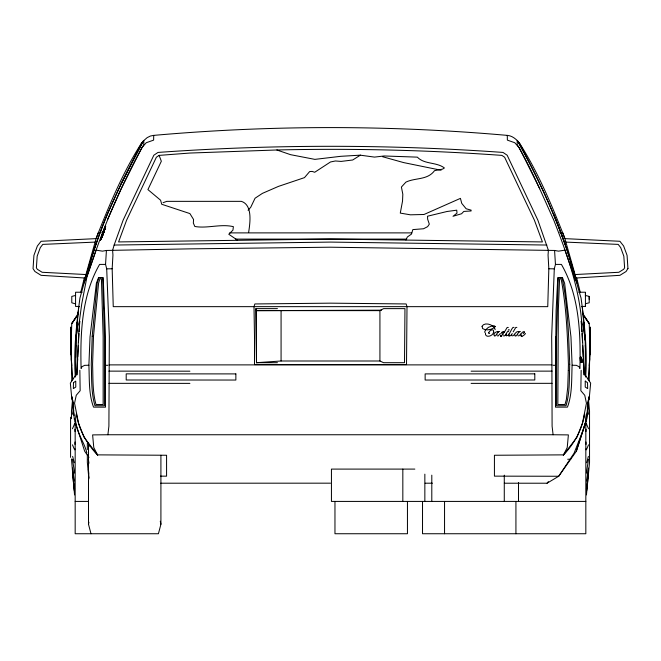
<?xml version="1.0" encoding="UTF-8"?>
<svg xmlns="http://www.w3.org/2000/svg" width="661" height="661" viewBox="0 0 661 661"><rect width="100%" height="100%" fill="white"/><g stroke="black" fill="none" stroke-linecap="round" stroke-linejoin="round"><path stroke-width="0.99" d="M548.828 268.771L547.754 306.654L113.246 306.654L112.172 268.771L112.948 255.03L112.601 250.337L114.138 245.041L123.12 220.187L137.422 189.872L153.839 155.228L158.004 152.427C272.786 144.263 388.214 144.263 502.996 152.427L507.161 155.228L537.88 220.187L548.399 250.337L548.052 255.03L548.828 268.771L554.29 268.837L555.447 264.408L554.579 250.461L330.5 247.206L189.897 248.858L106.421 250.461L102.447 251.155L96.109 250.147L86.93 276.909L81.724 303.977L79.303 321.882L77.502 327.013L75.998 338.407L75.726 375.555M555.504 336.928L555.504 407.159L567.46 407.126C572.426 393.791 571.476 379.249 572.12 365.244L570.955 336.854L564.618 283.28L562.511 277.719L557.777 277.612L556.108 310.587L555.504 365.285L553.133 365.293M581.614 361.46L581.606 362.228L581.316 359.642L581.283 360.509L581.217 359.485L580.408 359.551L580.474 360.575L581.3 359.948M585.274 375.555C584.365 357.741 587.621 339.043 581.697 321.882C578.829 286.139 566.444 252.477 553.464 219.361M581.647 306.431L585.431 306.431L585.431 293.228M585.431 303.713L589.215 302.796L589.215 296.574M277.422 362.699L256.493 362.691L256.038 308.621L277.422 308.629M580.573 361.931C583.82 360.716 579.3 352.073 580.573 361.931C582.192 361.641 580.779 355.907 581.168 357.576M580.556 362.269L580.507 359.683L581.325 359.667L581.829 362.311L581.672 358.584L581.746 360.708M581.333 361.906L580.54 362.203L581.374 362.17M580.358 357.832L580.366 358.526L581.226 358.559L581.267 359.7M74.924 444.357L75.032 441.986M580.482 360.534L580.474 359.369M581.606 360.575C581.432 365.657 581.399 357.056 581.449 361.534M581.54 361.013L581.556 361.823L581.449 360.856M586.076 429.237L585.968 431.6M581.457 359.501L581.54 362.203L581.44 361.137M585.456 376.935L585.563 367.681M581.151 370.292L580.845 390.709L584.754 395.278L586.447 403.251L582.465 423.164L576.946 437.301L563.486 454.867L494.428 455.255L494.428 476.143L558.702 476.259L576.318 451.289L586.646 419.264L588.976 396.939L586.646 419.124L576.318 451.289M75.709 357.353L76.032 338.325L77.502 327.013M564.891 243.76C552.332 208.322 536.071 174.322 518.092 141.338C515.126 138.38 511.631 135.654 507.284 135.381C389.783 124.995 271.217 124.995 153.716 135.381L153.633 140.124L146.238 142.726L141.611 147.981L121.211 188.831L107.536 219.493M581.796 361.823L581.639 360.774L581.82 362.253L581.614 360.344L581.796 362.302L581.796 361.162M86.905 453.173C84.063 440.16 72.338 427.626 76.428 413.695C78.692 429.584 86.748 443.655 97.712 455.255L93.779 447.571L92.614 434.897L107.9 434.748L108.9 426.196L109.329 336.507L106.71 268.837L105.553 264.408L106.421 250.461M568.295 370.391L568.419 364.277C567.493 335.78 566.427 306.894 561.115 278.892L559.586 278.851L558.33 310.191L557.851 404.507L565.015 404.482L566.378 399.426L567.749 387.139L568.295 370.433M581.581 362.211L581.738 361.658M581.325 359.667C579.994 359.857 580.655 361.294 580.441 358.427C581.73 358.973 581.531 356.783 580.35 357.651M585.679 376.712C587.505 350.421 584.514 324.121 581.069 298.078C575.524 280.033 571.476 261.64 564.891 243.901C552.075 208.141 535.947 173.562 517.191 140.545L517.191 144.619C531.287 168.505 542.094 194.235 553.464 219.493M589.191 380.753L590.273 327.079L589.976 354.726M88.88 365.244L90.045 336.854L96.382 283.28L98.489 277.719L103.223 277.612L105.496 336.928L105.496 407.159L93.54 407.126C88.574 393.791 89.524 379.249 88.88 365.244L84.616 365.335L81.981 366.723L81.096 368.466C80.179 333.334 81.7 295.484 99.588 264.408L105.553 264.408M76.874 374.812L78.766 333.037L79.865 321.279L79.303 321.882M77.676 358.873L76.883 374.861M77.775 356.833L78.312 345.587M581.713 360.262L581.622 361.104M580.54 360.666C582.572 360.204 579.631 361.765 580.515 359.939M581.366 362.104C581.837 360.551 579.945 360.84 580.556 362.17M76.792 323.535L76.693 325.328L76.858 322.527M75.445 349.231L75.684 345.191M75.99 340.142L76.354 334.086M76.602 330.046L78.742 306.646M78.452 342.514L79.014 333.582M79.146 331.599L79.46 326.633M581.234 358.733L581.176 357.667L581.217 359.493M589.282 365.715L589.719 358.716M580.498 360.394L581.341 359.939M96.109 238.629L84.955 278.017L41.065 275.323L34.917 271.497L33.05 268.639L33.926 255.369L37.371 245.999L41.098 241.282L96.109 238.629L98.398 232.482L101.265 232.308M588.282 379.497L590.066 353.081L589.248 323.436L584.167 316.239M103.256 232.242L104.777 228.805M74.949 424.717L75.015 423.833M589.158 399.104L590.661 383.124L584.531 373.986M585.977 449.761L586.051 448.877M72.462 400.64L71.462 411.159L71.462 418.661M586.447 494.924L589.538 462.37L589.538 411.159L588.538 400.64M485.43 332.896C484.637 338.581 493.222 336.284 493.618 332.037M581.3 358.402L580.375 358.865L581.201 359.146M586.753 490.454L588.183 475.862M588.183 475.87L588.513 472.888M586.406 489.173L588.513 469.327M586.951 415.48L588.926 397.211M587.249 411.043L588.794 397.269M587.332 408.498L587.563 406.457M587.902 403.392L588.249 400.326M104.331 230.226L104.826 228.342L104.273 229.755L104.802 228.45L104.62 229.202M493.784 332.524L493.486 330.252L492.247 329.798L490.338 330.475L488.537 332.814M77.948 313.876L78.172 312.083M586.745 480.96L588.472 468.12M521.397 334.929C521.215 338.044 525.024 334.433 525.52 333.491M72.495 414.265L73.693 406.424M482.191 326.674L482.604 328.567L485.612 329.889L488.355 327.385L492.247 325.898M586.398 473.053L588.505 459.312M488.743 332.665L488.719 333.243L489.652 333.483M494.403 335.119L494.445 336.052L495.634 335.697L498.08 332.02M500.476 335.119L500.517 336.061L501.278 336.052L504.136 332.07M515.175 335.16L515.216 336.094L516.406 335.738L518.852 332.062M524.636 332.871C523.842 328.377 519.472 337.077 518.092 335.829M84.691 278.826L83.922 283.04C88.235 270.175 91.011 256.418 96.109 243.62M493.684 334.945L494.271 333.392L496.023 332.037L497.675 331.475L498.138 332.376L498.576 331.541L499.642 331.541M514.456 334.987L514.588 334.259M101.24 238.191L100.968 238.985L102.587 233.556L102.067 235.2M520.571 334.821L520.703 334.177M101.86 236.266L102.133 235.407M80.675 292.583L84.335 277.934M90.987 533.741L88.5 524.239L88.921 522.231M248.61 232.54C250.007 223.435 252.907 204.951 241.348 201.349L166.812 201.349L163.077 202.712M505.615 335.334L506.062 334.111M103.57 232.358L104.529 229.227M104.017 230.119L104.562 228.797M104.364 230.094L104.529 229.433M508.169 330.351L508.714 329.616L509.367 329.913M511.457 335.367L511.672 334.449M586.77 462.717L588.364 456.371M104.727 229.408L105.694 226.227L104.512 230.226M484.579 332.26L485.538 330.004M101.083 238.489L101.695 236.456L100.926 239.282L101.092 238.712M160.912 455.289L160.912 524.239L158.425 533.741L75.172 533.741L75.172 421.016M104.678 229.251L104.471 229.755M509.317 335.557C508.739 337.267 512.052 334.598 512.201 333.499M104.653 228.723L104.141 229.739M104.562 229.061C104.397 230.557 104.934 227.789 104.628 229.111M103.909 231.837L103.48 233.093M103.901 231.226L102.422 235.564M101.86 235.936L101.992 235.514M102.281 234.432L101.513 236.878L102.075 235.052M102.05 235.655C101.125 238.555 102.926 234.382 102.091 236.349M104.521 229.466L104.091 231.4L104.835 229.268L104.686 229.681M103.025 232.416L105.537 226.178L104.612 228.252M103.207 233.862L103.513 232.945L100.406 240.397L102.918 232.631M103.967 231.705L103.76 232.3L104.421 230.342L103.653 232.639M96.109 250.007L85.343 280.71C97.093 231.342 119.335 184.824 143.809 140.545L143.809 144.619C124.78 178.214 109.007 213.759 96.109 250.147M102.802 233.044L103.166 231.937L102.29 234.548M524.553 332.037L523.148 333.665M104.355 229.309L104.512 228.888L104.273 229.516M103.901 230.028L104.554 228.285M102.62 235.399L103.017 234.291L101.654 237.811L103.851 232.176L103.43 233.267M102.108 235.456L103.62 231.127L104.273 231.358L103.868 232.366M495.106 326.608L494.395 327.658L492.701 326.013M103.595 232.87L102.868 234.787M581.308 358.312C580.325 358.816 579.656 356.75 581.126 357.196M107.536 213.61C96.052 241.025 87.863 269.523 79.931 298.078C76.486 324.121 73.495 350.421 75.321 376.712M102.711 235.283L101.265 238.712L101.761 237.431L101.497 238.026M104.083 229.474L104.248 229.053L102.876 232.879M96.109 238.472C109.04 205.554 122.772 172.347 141.917 142.503L121.211 183.601L107.536 213.734M496.758 334.805L496.965 334.284M517.53 334.846L517.737 334.326M102.942 234.597L103.265 233.796L102.339 236.175M102.331 235.754L101.992 237.051L102.488 235.688M101.249 238.604C101.844 236.845 100.753 240.199 101.497 238.117M502.847 334.78L503.079 334.21M586.423 449.744L588.521 444.828M72.479 428.758L74.577 423.866M481.894 326.427C483.91 322.593 489.553 323.807 492.486 325.865L494.279 325.815L495.246 326.608M405.92 240.001L407.366 236.985L411.489 234.077L412.844 229.59L423.519 228.764L427.626 226.657L429.32 224.145L427.626 219.13L427.56 216.205L447.026 211.495L456.743 210.173L456.999 213.148L453.016 216.287L461.585 213.743L463.799 211.437L471.103 210.966L471.103 210.148L466.137 208.752L461.742 203.373L460.436 198.366L424.015 214.486L410.398 214.817L400.285 213.098L402.532 201.084L402.822 194.243L401.409 187.038L405.904 182.13C415.331 177.553 427.444 180.321 434.525 170.67L442.573 169.117L444.407 167.968C436.442 161.871 424.354 164.581 417.347 157.144L384.14 155.971L374.498 157.095L360.22 155.17L340.779 156.31L314.867 159.375L290.584 154.682L276.86 149.981L189.897 153.046L159.127 155.385L156.368 157.244L126.615 220.154L118.583 241.926L330.5 239.059L542.417 241.926L534.385 220.154L504.632 157.244L501.873 155.385C427.031 150.03 351.875 148.262 276.86 149.981M121.211 183.717L142.908 141.338L147.18 137.62L150.444 136.017L153.716 135.381M506.309 335.614L506.623 335.003M509.094 334.028L508.64 335.995M513.167 331.905L515.803 327.435L516.861 327.402M504.12 332.541L507.194 327.418L508.292 327.468M78.312 313.339L71.752 323.65L76.833 316.338M627.95 268.482L626.083 271.497L619.935 275.323L576.045 278.017L564.891 238.629L562.602 232.482L559.735 232.308M76.833 316.239L71.752 323.436L70.934 353.081L72.718 379.497M76.469 373.986L70.339 383.124L71.842 399.104M504.326 483.216L547.052 483.216L548.382 481.638M248.065 210.248L250.717 207.306L255.063 198.226L262.417 193.367L278.471 186.385L304.481 177.627L309.654 171.563L312.149 171.414L314.694 172.265L330.5 161.97L335.383 160.978L341.117 161.408L352.701 159.995L360.427 155.12M501.625 333.392L503.252 331.954M500.36 333.433L498.105 336.003L497.32 335.796M501.716 336.044L500.79 336.573M381.455 310.183L256.493 310.629L379.926 310.629L383.578 308.629L404.962 308.621L404.507 362.691L383.578 362.699L379.926 360.997L281.074 360.997L256.493 362.691L256.038 308.621L256.493 310.629L256.493 362.691M494.271 327.74L490.809 329.327L486.827 329.971M501.525 332.4L503.732 331.483L504.269 331.996M75.569 295.45L71.785 296.409L71.785 302.796L75.569 303.895M564.891 250.147L558.553 251.155L554.579 250.461M514.035 327.393L512.969 327.426C511.036 329.161 509.358 336.309 506.252 335.829M520.414 331.582L519.348 331.582L518.91 332.417L518.447 331.516C515.44 331.054 514.151 336.639 512.044 335.838M508.631 331.558L507.549 331.558C506.599 332.698 504.996 336.936 503.36 335.821M580.3 357.328L581.135 357.229M581.283 357.576L580.358 358.221M581.308 357.898L580.358 357.989L581.3 357.799M580.383 358.055L581.316 358.196M580.432 359.006L581.242 358.94M581.25 359.113L580.408 359.551M581.333 359.708L580.424 359.89L581.341 359.815M580.548 360.898L581.358 360.807M581.366 361.137L580.49 361.517L581.283 360.997M581.283 361.237L580.465 361.129M580.498 361.765L581.366 361.716M95.176 242.1L42.791 244.396L40.313 247.594L37.173 256.146L36.388 267.854L37.33 269.283L42.139 272.282L85.963 274.546M114.138 245.041L330.5 242.091L546.862 245.041M106.71 268.837L112.172 268.771M572.12 365.244L576.384 365.335L579.019 366.723L579.904 368.466C580.821 333.334 579.3 295.484 561.412 264.408L555.447 264.408M160.449 476.151L166.572 476.16L166.572 455.255L97.514 454.867L84.054 437.301L78.535 423.164L74.553 403.251L76.246 395.278L80.155 390.709L79.849 370.292M229.731 232.887L411.729 232.887M235.737 239.108L406.689 239.108M575.037 274.546L618.861 272.282L623.67 269.283L624.612 267.854L623.827 256.146L620.687 247.594L618.209 244.396L565.824 242.1M82.187 292.228L75.569 292.228L75.569 306.431L79.353 306.431M578.813 292.228L585.431 292.228L585.431 296.302M547.052 483.216L558.702 476.259L574.095 453.173L583.142 430.08L585.828 421.156L584.572 413.695C582.308 429.584 574.252 443.655 563.288 455.255L567.221 447.571L568.386 434.897L553.1 434.748L552.1 426.196L551.894 364.88L109.106 364.88M471.103 371.185L552.1 371.127M471.103 383.38L552.1 383.33M107.9 434.748L553.1 434.748M567.683 459.246L570.724 459.246M414.844 469.095L331.442 469.095L331.442 501.418L585.828 501.418M160.747 483.208L330.5 483.174M425.188 483.199L432.385 483.199M75.172 501.418L88.442 501.418M108.9 371.127L189.897 371.185M108.9 383.33L189.897 383.38M105.496 365.285L107.867 365.293M564.891 238.629L619.902 241.282L623.629 245.999L627.074 255.369L627.95 268.639M521.992 336.614L520.637 335.656M441.077 170.232L403.582 162.581L382.529 156.698M585.431 295.45L589.215 296.409L589.215 299.383M237.448 240.15L228.78 234.25L232.953 230.119L233.374 226.657C220.642 223.633 207.207 228.731 194.813 226.467L193.343 223.054L193.566 219.51L189.897 213.577L161.705 204.266L160.606 200.233L147.915 189.591L161.342 161.226L159.127 155.385M581.697 321.882L581.135 321.279L582.234 333.037L584.126 374.812M87.483 455.272L84.682 451.289L74.354 419.124M584.167 316.338L589.248 323.65L582.688 313.339M494.469 327.757L495.172 329.674M525.528 155.029L519.083 142.503C538.228 172.347 551.96 205.554 564.891 238.472M539.789 188.831L519.389 147.981L514.762 142.726L507.367 140.124L507.284 135.381M586.423 423.866L588.521 428.758M88.351 444.828L89.045 446.472M72.479 444.828L74.577 449.744M88.508 456.371L88.871 457.643M72.636 456.371L74.23 462.717M553.464 213.61C562.916 236.142 570.261 259.823 577.078 283.04L576.309 278.826M564.891 250.007L575.657 280.71L574.252 272.762L570.749 262.169M585.002 338.407L583.498 327.013M72.528 468.12L74.255 480.96M576.665 277.934L580.325 292.583M160.276 521.223L160.912 524.239M587.307 406.424L588.505 414.265M88.359 459.312L88.962 463.237M72.495 459.312L74.602 473.053M72.487 472.888L72.817 475.87M581.531 361.691L581.738 361.476M582.258 306.646L584.398 330.046M72.751 400.318L73.098 403.392M73.437 406.449L73.668 408.498M72.206 397.269L73.751 411.043M72.074 397.211L74.049 415.48M585.968 441.986L586.076 444.357M88.359 469.327L88.88 474.284M75.032 431.6L74.924 429.237M72.487 469.327L74.594 489.173M72.016 396.906L74.354 419.264M88.533 474.325L88.69 475.87M88.69 475.862L88.88 477.812M72.817 475.862L74.247 490.454M88.904 478.903L87.335 462.37L87.335 454.875M74.553 494.924L71.462 458.941M581.787 361.121L581.672 361.947M585.985 423.833L586.051 424.717M74.949 448.877L75.023 449.761M581.713 360.476L581.573 361.55M581.54 326.633L581.854 331.599M581.986 333.582L582.548 342.514M71.024 354.726L70.727 327.071L71.809 380.753M71.281 358.708L71.719 365.715M584.142 322.527L584.307 325.328L584.15 322.651M584.646 334.086L585.01 340.142M585.316 345.191L585.555 349.231M580.391 358.237L580.449 358.436M584.117 374.861L583.324 358.873M581.721 361.964L581.705 361.162M581.581 361.823L581.407 361.36M582.688 345.587L583.225 356.833M580.408 358.626L580.449 359.386L581.292 359.287L581.159 357.708M581.705 361.038L581.738 361.344M551.894 364.88L551.671 336.507L554.29 268.837M581.663 360.856L580.474 360.088M75.437 367.681L75.544 376.935M585.828 421.016L585.828 533.741L422.519 533.741L422.519 501.418M585.431 304.134L585.431 306.431M518.505 482.48L518.505 501.418M515.927 501.418L515.927 533.741M504.277 475.16L504.277 501.418M444.547 501.418L444.547 533.741M431.798 475.16L431.798 501.418M424.849 474.152L424.849 501.418M407.449 501.418L407.449 533.741L334.962 533.741L334.962 501.418M402.83 469.095L402.83 501.418M379.926 310.629L379.926 360.997M281.074 310.629L281.074 360.997M88.5 442.936L88.5 524.239M87.335 443.391L87.335 449.571M70.578 417.19L70.578 457.371M254.526 338.085L254.485 364.583L406.515 364.583L407.002 306.721L406.168 303.953L330.5 303.159L254.832 303.953L253.998 306.721L254.526 338.085M585.258 381.108L585.225 387.04L587.646 388.602L587.53 382.669L585.258 381.108M569.724 364.277C569.195 378.117 569.989 392.295 566.031 405.705L556.545 405.73L556.545 336.251L558.058 283.189L558.355 277.579L562.106 277.686C567.981 305.993 568.609 335.4 569.724 364.277M73.47 382.669L73.354 388.602L75.775 387.04L75.742 381.108L73.47 382.669M92.201 336.193L91.276 364.277C91.805 378.117 91.011 392.295 94.969 405.705L104.455 405.73L104.455 336.251L102.645 277.579L98.894 277.686L97.225 283.181L92.201 336.193M93.507 336.193L92.581 364.277C93.085 377.704 92.366 391.436 95.985 404.482L103.149 404.507L103.149 336.226L101.414 278.851L99.885 278.892L98.58 283.181L93.507 336.193M105.529 227.045L105.231 227.938L105.529 227.045M104.727 227.847L104.446 228.607L104.727 227.847M235.861 373.903L126.201 373.845L126.201 379.992L235.861 380.042L235.861 373.903M534.799 373.845L425.139 373.903L425.139 380.042L534.799 379.992L534.799 373.845"/></g></svg>
